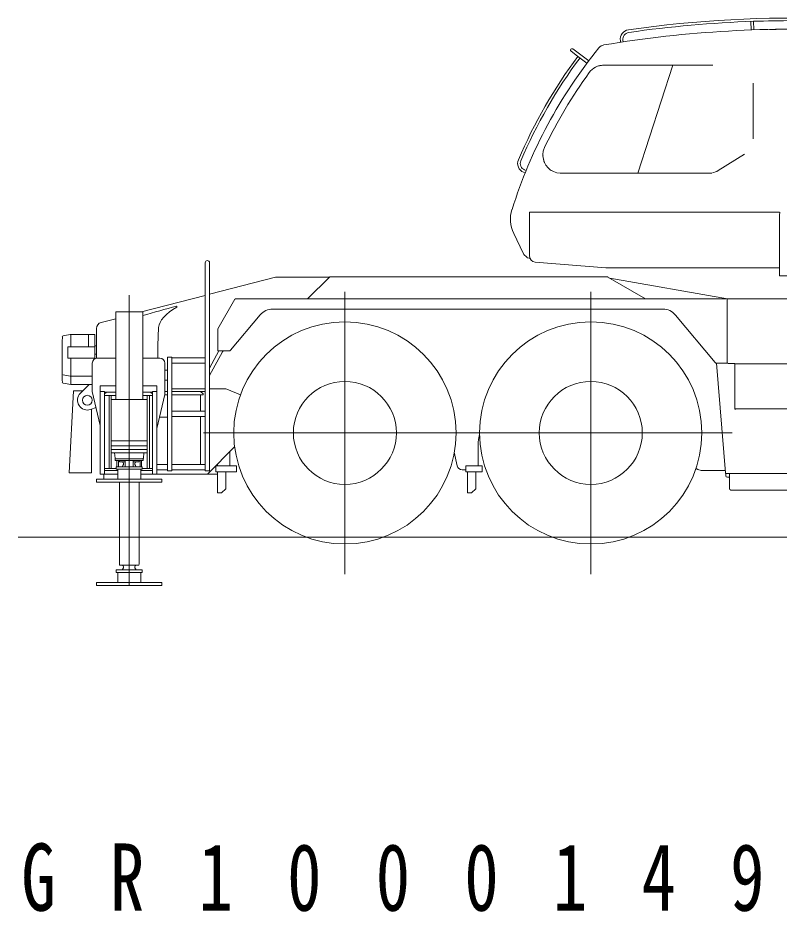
# Model space of a CAD drawing. Units: millimetres, scale not verified. Extents: x -45300 to 56953, y -84282 to 97824.
# Drawn here: x -29966 to -25318, y -84282 to -78789 of the extents above; entities that cross this region are included whole.
import ezdxf

# ---------------------------------------------------------------- set-up
doc = ezdxf.new("R2010")
doc.units = ezdxf.units.MM
doc.header["$LTSCALE"] = 300
doc.layers.add('0-0_0', color=7, linetype='Continuous', lineweight=18)
doc.styles.add('ＭＳ ゴシック', font='')
doc.styles.get('ＭＳ ゴシック').set_extended_font_data('MS Gothic')

msp = doc.modelspace()

# ---------------------------------------------------------------- linework, layer by layer
at = {"layer": '0-0_0'}
for p, q in [((-25493.2, -78862.2), (-25495.1, -78810.2)), ((-25477.2, -78861.6), (-25479.1, -78809.6)), ((-26290.3, -78937.6), (-26291.8, -78927.9)), ((-26274.5, -78935.2), (-26275.9, -78925.5)), ((-26485.2, -79051.2), (-26582, -78978.2)), ((-26290.3, -78937.6), (-26290.3, -78937.6)), ((-26392.9, -79077.5), (-25728.4, -79077.5)), ((-26186, -79737.3), (-25971.6, -79077.5)), ((-25773.1, -79077.5), (-25773.1, -79077.5)), ((-26754.1, -79579), (-26754.5, -79579.8)), ((-26761.2, -79629.8), (-26761.2, -79629.8)), ((-26761.1, -79602.3), (-26761, -79602.3)), ((-25534.1, -79619.9), (-25695.3, -79720.6)), ((-26882.3, -79731.2), (-26872.6, -79735.1)), ((-26876.2, -79716.4), (-26866.6, -79720.3)), ((-26287.4, -79737.3), (-26646.1, -79737.3)), ((-26287.4, -79737.3), (-25733.4, -79737.3)), ((-25771.4, -79738.2), (-25771.4, -79738.2)), ((-26906.2, -79821), (-26906.2, -79821)), ((-26953, -79958), (-26952.8, -79957.4)), ((-26953, -79958), (-26952.9, -79958)), ((-26952.9, -79958), (-26953, -79958)), ((-26952.8, -79957.4), (-26952.8, -79957.4)), ((-26952.8, -79957.4), (-26952.8, -79957.4)), ((-26951.2, -79957.9), (-26951.2, -79957.9)), ((-26845.4, -79973.4), (-25321.4, -79973.4)), ((-26845.4, -79984.4), (-26845.4, -79973.4)), ((-26845.4, -79984.4), (-26845.4, -80243.2)), ((-25321.4, -80363.4), (-25321.4, -80000.8)), ((-26884, -80225.5), (-26942.5, -80104.4)), ((-26860.7, -80251.1), (-26862.2, -80248.1)), ((-28797.5, -81553.8), (-28797.5, -80283.8)), ((-26858.4, -80252.9), (-26848.6, -80255.5)), ((-26842.7, -80256.8), (-26843, -80256.7)), ((-26380.6, -80313.4), (-26812.2, -80279.1)), ((-25321.4, -80313.4), (-26380.6, -80313.4)), ((-28797.5, -80474.9), (-28395.6, -80370.1)), ((-28066.4, -80370.1), (-28395.6, -80370.1)), ((-28066.9, -80370.6), (-28200.5, -80503.8)), ((-28064.4, -80369.5), (-26369.7, -80369.5)), ((-26372.7, -80369.5), (-26372.7, -80369.5)), ((-26370.6, -80369.5), (-26370.5, -80369.5)), ((-26367.7, -80370.1), (-26367.9, -80370)), ((-26367.7, -80370.1), (-26138.5, -80502.5)), ((-25637.6, -80503.4), (-26355.1, -80377.4)), ((-23037.4, -80363.4), (-25321.4, -80363.4)), ((-27972.4, -80459.7), (-27972.4, -82183.5)), ((-26472.4, -80459.7), (-26472.4, -82183.5)), ((-29288.1, -82253.1), (-29288.1, -80480.8)), ((-29212.2, -80583.1), (-28824.7, -80482)), ((-28746.9, -80686.5), (-28642.8, -80506)), ((-28639, -80503.8), (-25645.2, -80503.8)), ((-23305.4, -80503.4), (-25639.3, -80503.4)), ((-25639.3, -80507), (-25639.3, -80893)), ((-28998.3, -80547.6), (-28998.7, -80547.8)), ((-28412.6, -80566.1), (-26032, -80566.1)), ((-29459.2, -80647.5), (-29370.6, -80624.4)), ((-29369.6, -80583.1), (-29370.6, -80584.1)), ((-29370.6, -81118.1), (-29370.6, -80584.1)), ((-29205.6, -80584.1), (-29205.6, -81118.1)), ((-28670.2, -80817.5), (-28489.2, -80601.8)), ((-25713.2, -80892.5), (-25955.2, -80602.1)), ((-29488.4, -80685.3), (-29488.4, -80865.5)), ((-29113.4, -80787.2), (-29108.6, -80678.5)), ((-28747.5, -80821.1), (-28747.5, -80688.6)), ((-29646.7, -80721.5), (-29647.7, -80721.7)), ((-29645.4, -80721.4), (-29646.7, -80721.5)), ((-29643.3, -80721.1), (-29498.3, -80721.1)), ((-29536.3, -80796.1), (-29536.3, -80721.1)), ((-29498.3, -80866.1), (-29498.3, -80721.1)), ((-29663, -80796.1), (-29498.3, -80796.1)), ((-29663, -80796.1), (-29663, -80866.1)), ((-29488.4, -80791.1), (-29498.3, -80791.1)), ((-29113.4, -80865.1), (-29113.4, -80779.1)), ((-29488.4, -80841.1), (-29498.3, -80841.1)), ((-28797.5, -80925.8), (-28740.6, -80821.1)), ((-28797.5, -80971), (-28718.9, -80826.5)), ((-28745.2, -80821.1), (-28747.5, -80821.1)), ((-28677.9, -80821.1), (-28745.2, -80821.1)), ((-29498.3, -80866.1), (-29663, -80866.1)), ((-29643.3, -80865.6), (-29643.3, -81025.6)), ((-29513.4, -81068.4), (-29513.4, -80895.1)), ((-29483.4, -80865.1), (-29370.6, -80865.1)), ((-29205.6, -80865.1), (-29101.4, -80865.1)), ((-29071.4, -81087.1), (-29071.4, -80895.1)), ((-29027.5, -80858.8), (-29054.7, -80858.8)), ((-29027.5, -81553.8), (-29027.5, -80858.8)), ((-29027.4, -80863.8), (-29027.5, -80863.8)), ((-29027.4, -80866.1), (-29027.5, -80866.1)), ((-29027.4, -80863.8), (-28824.8, -80863.8)), ((-29027.3, -80896.1), (-29027.3, -80869.1)), ((-28824.7, -80863.8), (-28824.8, -80863.8)), ((-28824.7, -80866.1), (-28824.8, -80866.1)), ((-25705.5, -80896.1), (-25638.3, -80896.1)), ((-25595.3, -80898), (-25634.4, -80898)), ((-25595.4, -80898), (-25595.4, -80899.6)), ((-25595.3, -80896), (-25595.3, -80898)), ((-25595.3, -80898), (-25595.3, -80899.6)), ((-24009.3, -80899.6), (-25595.3, -80899.6)), ((-25593.7, -81176), (-25593.7, -80899.6)), ((-29697.3, -80961.9), (-29697.3, -80962.6)), ((-29071.4, -80939.6), (-29054.7, -80939.6)), ((-29696.1, -81012), (-29696.1, -81012.3)), ((-29647.7, -80975.6), (-29646.7, -80975.7)), ((-29646.7, -80975.7), (-29645.4, -80975.8)), ((-29643.3, -80976.1), (-29513.4, -80976.1)), ((-29643.3, -80980.7), (-29642.8, -80980.7)), ((-29071.4, -80999.6), (-29054.7, -80999.6)), ((-29653.4, -81565.6), (-29628, -81065.6)), ((-29643.3, -81026.1), (-29643.3, -81025.6)), ((-29643.3, -81026.1), (-29514.2, -81026.1)), ((-29628, -81065.6), (-29623.7, -81065.6)), ((-29623.7, -81065.6), (-29571.8, -81065.6)), ((-29532.3, -81026.1), (-29585.9, -81079.7)), ((-29465.4, -81276.8), (-29513.4, -81068.4)), ((-29465.4, -81035.1), (-29465.4, -81574.1)), ((-29370.6, -81035.1), (-29465.4, -81035.1)), ((-29465.4, -81069.1), (-29438.4, -81069.1)), ((-29438.4, -81069.1), (-29438.4, -81574.1)), ((-29438.4, -81084.1), (-29427.4, -81073.1)), ((-29430.4, -81073.1), (-29438.4, -81073.1)), ((-29430.4, -81073.1), (-29370.6, -81073.1)), ((-29119.4, -81035.1), (-29205.6, -81035.1)), ((-29205.6, -81073.1), (-29146.4, -81073.1)), ((-29157.4, -81073.1), (-29146.4, -81084.1)), ((-29146.4, -81069.1), (-29146.4, -81574.1)), ((-29119.4, -81069.1), (-29146.4, -81069.1)), ((-29119.4, -81035.1), (-29119.4, -81574.1)), ((-29054.7, -81069.1), (-29071.4, -81069.1)), ((-29027.5, -81052.1), (-28824.7, -81052.1)), ((-29027.5, -81069.1), (-28824.7, -81069.1)), ((-28797.5, -81052.1), (-28707.1, -81052.1)), ((-28692.3, -81055), (-28609.2, -81088.9)), ((-29438.4, -81093.1), (-29370.6, -81093.1)), ((-29411.1, -81538.1), (-29411.1, -81093.1)), ((-29397.3, -81538.1), (-29397.3, -81093.1)), ((-29178.9, -81118.1), (-29397.3, -81118.1)), ((-29205.6, -81093.1), (-29146.4, -81093.1)), ((-29178.9, -81538.1), (-29178.9, -81093.1)), ((-29165.1, -81538.1), (-29165.1, -81093.1)), ((-29071.4, -81087.1), (-29119.4, -81295.5)), ((-29079.5, -81122.2), (-29079.4, -81122.1)), ((-29079.4, -81122.1), (-29079.4, -81121.8)), ((-29072.1, -81090.1), (-29054.7, -81090.1)), ((-29027.5, -81090.1), (-28837.4, -81090.1)), ((-28852.4, -81090.1), (-28852.4, -81188.8)), ((-29523.6, -81178.7), (-29490.6, -81167.2)), ((-29518.4, -81176.9), (-29518.4, -81179.6)), ((-29518.4, -81565.6), (-29518.4, -81179.6)), ((-25593.8, -81176), (-25592.1, -81176)), ((-25590.2, -81178), (-25592.2, -81176)), ((-25592.1, -81176), (-25592.1, -81174.4)), ((-24009.3, -81174.4), (-25592.1, -81174.4)), ((-25592.1, -81176), (-25592, -81176)), ((-25590.1, -81178), (-25592.1, -81176)), ((-25592, -81176), (-25592, -81174.4)), ((-29103.4, -81226.1), (-29054.7, -81226.1)), ((-29027.4, -81188.8), (-29027.5, -81188.8)), ((-29027.4, -81191.1), (-29027.5, -81191.1)), ((-29027.4, -81188.8), (-28824.8, -81188.8)), ((-28852.4, -81221.1), (-28852.4, -81513.8)), ((-28824.7, -81188.8), (-28824.8, -81188.8)), ((-28824.7, -81191.1), (-28824.8, -81191.1)), ((-25610.5, -81321.6), (-28834.3, -81321.6)), ((-27157.1, -81362.2), (-27150.3, -81330.8)), ((-29397.3, -81370.1), (-29398.1, -81370.1)), ((-29397.3, -81370.1), (-29178.9, -81370.1)), ((-29397.3, -81400.1), (-29178.9, -81400.1)), ((-29178.9, -81370.1), (-29178.1, -81370.1)), ((-27159.4, -81522.1), (-27159.4, -81383.4)), ((-29397.3, -81422.1), (-29178.9, -81422.1)), ((-29397.3, -81443.1), (-29178.9, -81443.1)), ((-29374.7, -81476.7), (-29378.2, -81443.1)), ((-29201.5, -81476.7), (-29198, -81443.1)), ((-28807.9, -81570.6), (-28645, -81406.8)), ((-28674.4, -81437.1), (-28674.4, -81522.1)), ((-27304.8, -81440.1), (-27287, -81522.4)), ((-29373.1, -81480.2), (-29288.1, -81480.2)), ((-29373.1, -81480.2), (-29373.1, -81489.1)), ((-29363.1, -81489.1), (-29363.1, -81528.1)), ((-29354.1, -81489.1), (-29354.1, -81528.1)), ((-29348.1, -81489.1), (-29348.1, -81491.4)), ((-29346.5, -81497.6), (-29348, -81491.9)), ((-29322.1, -81513.7), (-29322.1, -81509.1)), ((-29313.1, -81528.1), (-29313.1, -81489.1)), ((-29247.3, -81480.2), (-29288.1, -81480.2)), ((-29263.1, -81489.1), (-29263.1, -81528.1)), ((-29231.6, -81499.1), (-29263.1, -81499.1)), ((-29254.1, -81513.7), (-29254.1, -81509.1)), ((-29247.3, -81480.2), (-29203.1, -81480.2)), ((-29229.7, -81497.6), (-29228.2, -81491.9)), ((-29228.1, -81489.1), (-29228.1, -81491.4)), ((-29222.1, -81528.1), (-29222.1, -81489.1)), ((-29213.1, -81528.1), (-29213.1, -81489.1)), ((-29203.1, -81480.2), (-29203.1, -81489.1)), ((-28749.4, -81522.1), (-28749.4, -81512.1)), ((-29653.4, -81565.6), (-29518.4, -81565.6)), ((-29438.4, -81538.1), (-29368.1, -81538.1)), ((-29438.4, -81550.1), (-29358.1, -81550.1)), ((-29367.1, -81543.6), (-29368.1, -81542.6)), ((-29367.1, -81528.1), (-29209.1, -81528.1)), ((-29367.1, -81543.6), (-29209.1, -81543.6)), ((-29357.1, -81544.1), (-29358.1, -81545.1)), ((-29358.1, -81604.1), (-29358.1, -81545.1)), ((-29331.6, -81528.1), (-29330.2, -81528.1)), ((-29305.9, -81528.1), (-29307.1, -81528.1)), ((-29288.1, -81543.6), (-29288.1, -81528.1)), ((-29269.1, -81528.1), (-29270.3, -81528.1)), ((-29234.1, -81528.1), (-29243.3, -81528.1)), ((-29224.9, -81528.1), (-29234.1, -81528.1)), ((-29219.1, -81544.1), (-29218.1, -81545.1)), ((-29218.1, -81604.1), (-29218.1, -81545.1)), ((-29218.1, -81550.1), (-29146.4, -81550.1)), ((-29209.1, -81543.6), (-29208.1, -81542.6)), ((-29208.1, -81538.1), (-29146.4, -81538.1)), ((-29119.4, -81513.8), (-29054.8, -81513.8)), ((-29055.1, -81546.1), (-29119.4, -81546.1)), ((-29054.7, -81546.1), (-29055.1, -81546.1)), ((-29027.4, -81513.8), (-28824.8, -81513.8)), ((-28759.4, -81560.1), (-28759.4, -81522.1)), ((-28634.4, -81560.1), (-28759.4, -81560.1)), ((-28749.4, -81688.1), (-28749.4, -81560.1)), ((-28699.4, -81560.1), (-28699.4, -81663.1)), ((-27257.7, -81546.1), (-27234.4, -81546.1)), ((-27134.4, -81522.1), (-27234.4, -81522.1)), ((-27234.4, -81522.1), (-27234.4, -81560.1)), ((-27134.4, -81560.1), (-27234.4, -81560.1)), ((-27224.4, -81688.1), (-27224.4, -81560.1)), ((-27174.4, -81560.1), (-27174.4, -81663.1)), ((-27134.4, -81522.1), (-27134.4, -81560.1)), ((-25830.1, -81538.8), (-25825.5, -81541.9)), ((-25824.1, -81519.9), (-25824.1, -81520)), ((-25798.3, -81550.1), (-25651.9, -81550.1)), ((-25650.4, -81568), (-25650.6, -81566)), ((-25650.4, -81569.6), (-25650.4, -81568)), ((-25650.3, -81569.6), (-25650.3, -81568)), ((-29488.1, -81623.1), (-29488.1, -81604.1)), ((-29488.1, -81604.1), (-29088.1, -81604.1)), ((-29488.1, -81623.1), (-29088.1, -81623.1)), ((-29465.4, -81574.1), (-29389.1, -81574.1)), ((-29443.1, -81574.1), (-29443.1, -81602.1)), ((-29348.1, -81623.1), (-29348.1, -82121.4)), ((-29228.1, -81623.1), (-29228.2, -82121.9)), ((-29218.1, -81574.1), (-28749.4, -81574.1)), ((-29088.1, -81623.1), (-29088.1, -81604.1)), ((-25648.5, -81569.6), (-25648.5, -81582.6)), ((-25638.5, -81592.6), (-25630.5, -81592.6)), ((-25628.5, -81592.6), (-25630.5, -81592.6)), ((-25626.9, -81592.6), (-25628.5, -81592.6)), ((-25626.9, -81569.6), (-25626.9, -81660.6)), ((-25626.9, -81589.7), (-25626.9, -81569.6)), ((-25626.9, -81589.7), (-25626.9, -81592.6)), ((-28724.4, -81688.1), (-28699.4, -81663.1)), ((-27199.4, -81688.1), (-27174.4, -81663.1)), ((-25617.4, -81670.1), (-24966.4, -81670.1)), ((-28749.4, -81688.1), (-28739.9, -81688.1)), ((-28724.4, -81688.1), (-28739.9, -81688.1)), ((-27224.4, -81688.1), (-27214.9, -81688.1)), ((-27199.4, -81688.1), (-27214.9, -81688.1)), ((-19488.9, -81958.1), (-29966.5, -81958.1)), ((-29367.1, -82158.1), (-29368.1, -82159.1)), ((-29368.1, -82159.1), (-29368.1, -82172.6)), ((-29289.1, -82158.1), (-29367.1, -82158.1)), ((-29346.5, -82127.6), (-29348, -82121.9)), ((-29231.6, -82129.1), (-29344.6, -82129.1)), ((-29322.1, -82143.7), (-29322.1, -82139.1)), ((-29209.1, -82158.1), (-29287.1, -82158.1)), ((-29254.1, -82143.7), (-29254.1, -82139.1)), ((-29229.7, -82127.6), (-29228.2, -82121.9)), ((-29209.1, -82158.1), (-29208.1, -82159.1)), ((-29208.1, -82159.1), (-29208.1, -82172.6)), ((-29367.1, -82173.6), (-29368.1, -82172.6)), ((-29209.1, -82173.6), (-29367.1, -82173.6)), ((-29357.1, -82174.1), (-29358.1, -82175.1)), ((-29358.1, -82234.1), (-29358.1, -82175.1)), ((-29219.1, -82174.1), (-29218.1, -82175.1)), ((-29218.1, -82234.1), (-29218.1, -82175.1)), ((-29209.1, -82173.6), (-29208.1, -82172.6)), ((-29488.1, -82234.1), (-29088.1, -82234.1)), ((-29488.1, -82253.1), (-29488.1, -82234.1)), ((-29088.1, -82253.1), (-29488.1, -82253.1)), ((-29088.1, -82253.1), (-29088.1, -82234.1))]:
    msp.add_line(p, q, dxfattribs=at)
for points in [[(-25383, -78859.4), (-25383, -78859.4), (-25383, -78859.4)], [(-26495.9, -79064.8), (-26552.5, -79022.2), (-26592.4, -78992.1)], [(-26952.4, -79957.5), (-26952.8, -79957.4), (-26952.9, -79958)], [(-28797.5, -81553.8), (-28824.7, -81553.8), (-28824.7, -80283.8)], [(-28998.3, -80547.6), (-28997.8, -80549.2), (-28997, -80553.9)], [(-29369.6, -80583.1), (-29206.6, -80583.1), (-29205.6, -80584.1)], [(-29643.3, -80721.1), (-29643.3, -80727.1), (-29643.3, -80796.1)], [(-29027.5, -81553.8), (-29054.7, -81553.8), (-29054.7, -80858.8)], [(-29027.3, -80896.1), (-28824.9, -80896.1), (-28824.9, -80869.1)], [(-25650.3, -81568), (-25650.4, -81566), (-25706.3, -80896.1)], [(-28837.4, -81090.1), (-28837.4, -81084.1), (-28852.4, -81069.1)], [(-29027.3, -81221.1), (-28824.9, -81221.1), (-28824.9, -81194.1)], [(-29373.1, -81489.1), (-29288.1, -81489.1), (-29203.1, -81489.1)], [(-29313.1, -81499.1), (-29337.7, -81499.1), (-29344.6, -81499.1)], [(-29367.1, -81528.1), (-29368.1, -81529.1), (-29368.1, -81542.6)], [(-29209.1, -81528.1), (-29208.1, -81529.1), (-29208.1, -81542.6)], [(-28824.9, -81546.1), (-29027.1, -81546.1), (-29027.5, -81546.1)], [(-28634.4, -81560.1), (-28634.4, -81522.1), (-28759.4, -81522.1)], [(-25650.4, -81569.6), (-24009.3, -81569.6), (-24009.3, -81566)], [(-29389.1, -81574.1), (-29386.1, -81574.1), (-29358.1, -81574.1)]]:
    msp.add_lwpolyline(points, dxfattribs=at)
for centre, radius in [((-27972.4, -81321.6), 678), ((-26472.4, -81321.6), 678), ((-27972.4, -81321.6), 314.2), ((-26472.4, -81321.6), 314.2), ((-29543.4, -81122.1), 30)]:
    msp.add_circle(centre, radius, dxfattribs=at)
for centre, radius, start, end in [((-25233.4, -85857), 7067.6, 88.02603, 98.21047), ((-25233.4, -85856.9), 7051.6, 91.9968, 98.21047), ((-25233.4, -85857), 7051.6, 88.06142, 91.9968), ((-25233.4, -85857.4), 7000, 86.99739, 99.53506), ((-26234.4, -78919.2), 58, 98.2113, 188.62), ((-25922.8, -53610.3), 25254.8, 271.22468, 271.2714), ((-25721.9, -54151.3), 24710.2, 270.83368, 270.88261), ((-26234.4, -78919.2), 42, 98.2113, 188.62), ((-24091.8, -80858.6), 2999.2, 141.015, 162.5167), ((-26587.2, -78985.2), 8.65, 52.9864, 232.9864), ((-26384.8, -79002.7), 49.3, 99.5351, 141.015), ((-24095, -80855.1), 3063.7, 143.2816, 156.9334), ((-24095, -80855.1), 3047.7, 143.2831, 156.9334), ((-26392.9, -79187.4), 109.9, 90, 144.0113), ((-26392.9, -79187.6), 110.1, 90.012, 106.8286), ((-24091.7, -80858.6), 2954, 144.0115, 154.3473), ((-1101911.4, -79796.6), 1076429, 0.01437, 0.03243), ((-26655.3, -79627.4), 110, 154.3537, 166.6495), ((-26655.4, -79627.4), 109.9, 154.3474, 166.6558), ((-26677.4, -79621.9), 87.3, 166.8177, 185.2027), ((-26655.4, -79627.4), 108.9, 181.2851, 268.337), ((-26655.4, -79627.4), 108.9, 192.6047, 202.1727), ((-26655.5, -79627.4), 108.9, 199.1833, 204.6756), ((-26655.4, -79627.4), 108.9, 213.8642, 215.1918), ((-26655.4, -79627.3), 109, 236.2185, 241.0838), ((-26646, -79661.5), 75.8, 260.4692, 269.9146), ((-25753.6, -79627.4), 109.9, 282.5603, 301.9963), ((-26762.4, -80017.4), 200, 162.5165, 205.775), ((-26811.9, -80179.5), 36.6, 202.0376, 204.1781), ((-26811.9, -80179.5), 36.6, 202.0368, 204.1775), ((-26838.9, -80203.8), 50, 205.775, 242.2381), ((-26841.7, -80205.3), 46.8, 207.7474, 209.5232), ((-26809.4, -80243.2), 36, 180, 265.4534), ((-28811.1, -80283.8), 13.6, 0, 180), ((-26857.4, -80249.4), 3.64, 206.9535, 254.9334), ((-28064.4, -80373.1), 3.6, 90, 134.9354), ((-26369.7, -80373.1), 3.6, 60, 90), ((-28639, -80508.1), 4.3, 90, 150.0184), ((-26128.6, -91191.9), 11024.2, 105.09056, 106.20723), ((-28412.6, -80666.1), 100, 90, 139.9961), ((-26032, -80666.1), 100, 39.8056, 90), ((-29449.4, -80685.3), 39, 104.6187, 180), ((-28743.2, -80688.6), 4.3, 150.0184, 180), ((-24698, -80873.6), 5000, 178.4109, 181.0123), ((-29690.1, -80735.1), 6, 102.6945, 178.4109), ((-29592.6, -81168.3), 450, 97.0387, 102.6946), ((-29592.6, -81168.3), 450, 96.4743, 96.7492), ((-28727.7, -80821.8), 10, 331.46, 3.7793), ((-28677.9, -80811.1), 10, 270, 319.9961), ((-29483.4, -80895.1), 30, 90, 180), ((-29101.4, -80895.1), 30, 0, 90), ((-25705.5, -80886.1), 10, 219.8056, 270), ((-25634.4, -80893), 5, 180, 270), ((-25634.3, -80893), 5, 180, 270), ((-29691.3, -80961.8), 6, 181.0125, 240.2339), ((-24698, -80873.6), 5000, 181.0203, 181.5856), ((-29690.1, -81012.1), 6, 181.589, 257.3055), ((-29592.6, -80578.9), 450, 257.3055, 263.5257), ((-29592.6, -80528.9), 450, 257.333, 262.9613), ((-29592.6, -80528.9), 450, 263.2508, 263.5257), ((-28707.1, -81091.1), 39, 67.777, 90), ((-29543.4, -81122.1), 60, 135.0482, 289.2692), ((-27059.4, -81383.4), 100, 167.7993, 180), ((-29368.7, -81476.1), 6, 186, 222.7994), ((-29346.1, -81491.4), 2, 180, 195), ((-29344.6, -81497.1), 2, 194.9991, 270), ((-29332.1, -81509.1), 10, 0, 90), ((-29244.1, -81509.1), 10, 90.1299, 180), ((-29231.6, -81497.1), 2, 270, 345.0009), ((-29230.1, -81491.4), 2, 345, 360), ((-29207.5, -81476.1), 6, 317.2006, 354), ((-29288.1, -81544.1), 45, 140.2123, 159.1725), ((-29324.6, -81513.7), 2.5, 320.2123, 0), ((-29251.6, -81513.7), 2.5, 180, 219.7877), ((-29288.1, -81544.1), 45, 20.8275, 39.7877), ((-27257.7, -81516.1), 30, 192.2007, 270), ((-25798.3, -81501.1), 49, 236.2792, 270), ((-25638.5, -81582.6), 10, 180, 270), ((-25617.4, -81660.6), 9.5, 180, 270), ((-29346.1, -82121.4), 2, 180, 195), ((-29344.6, -82127.1), 2, 195, 270), ((-29332.1, -82139.1), 10, 360, 90), ((-29288.1, -82174.1), 45, 140.2123, 159.1725), ((-29324.6, -82143.7), 2.5, 320.2123, 360), ((-29244.1, -82139.1), 10, 90, 180), ((-29251.6, -82143.7), 2.5, 180, 219.7877), ((-29288.1, -82174.1), 45, 20.8275, 39.7877), ((-29231.6, -82127.1), 2, 270, 345), ((-29230.1, -82121.4), 2, 345, 360)]:
    msp.add_arc(centre, radius, start, end, dxfattribs=at)
for centre, major_axis, ratio, start_param, end_param in [((-26860.4, -79677.5), (46.3, -34.9), 0.999378, 3.38481, 4.97217), ((-26860.4, -79677.5), (33.5, -25.3), 0.999141, 3.384887, 4.972361), ((-25298.4, -80000.8), (0, -52.3), 0.440134, 4.164226, 4.712101), ((-25298.4, -80000.8), (0, -52.3), 0.440134, 4.164226, 4.712101), ((-26849.1, -80254.4), (-9.66, 2.59), 0.087156, 1.649111, 2.277907), ((-28866.1, -80628.3), (240.3, 69), 0.474381, 2.005094, 2.983626), ((-29535.6, -80795.1), (0, -1), 0.752577, 5.179724, 6.283185)]:
    msp.add_ellipse(centre, major_axis=major_axis, ratio=ratio, start_param=start_param, end_param=end_param, dxfattribs=at)

# ---------------------------------------------------------------- texts
at = {"layer": '0-0_0', "insert": (-29946.2, -84282.2), "char_height": 410.6, "attachment_point": 7, "style": 'ＭＳ ゴシック'}
msp.add_mtext('\\T2.58;\\W0.75;GR1000149\u3000ウエイト有', dxfattribs=at)

doc.saveas('drawing.dxf')
